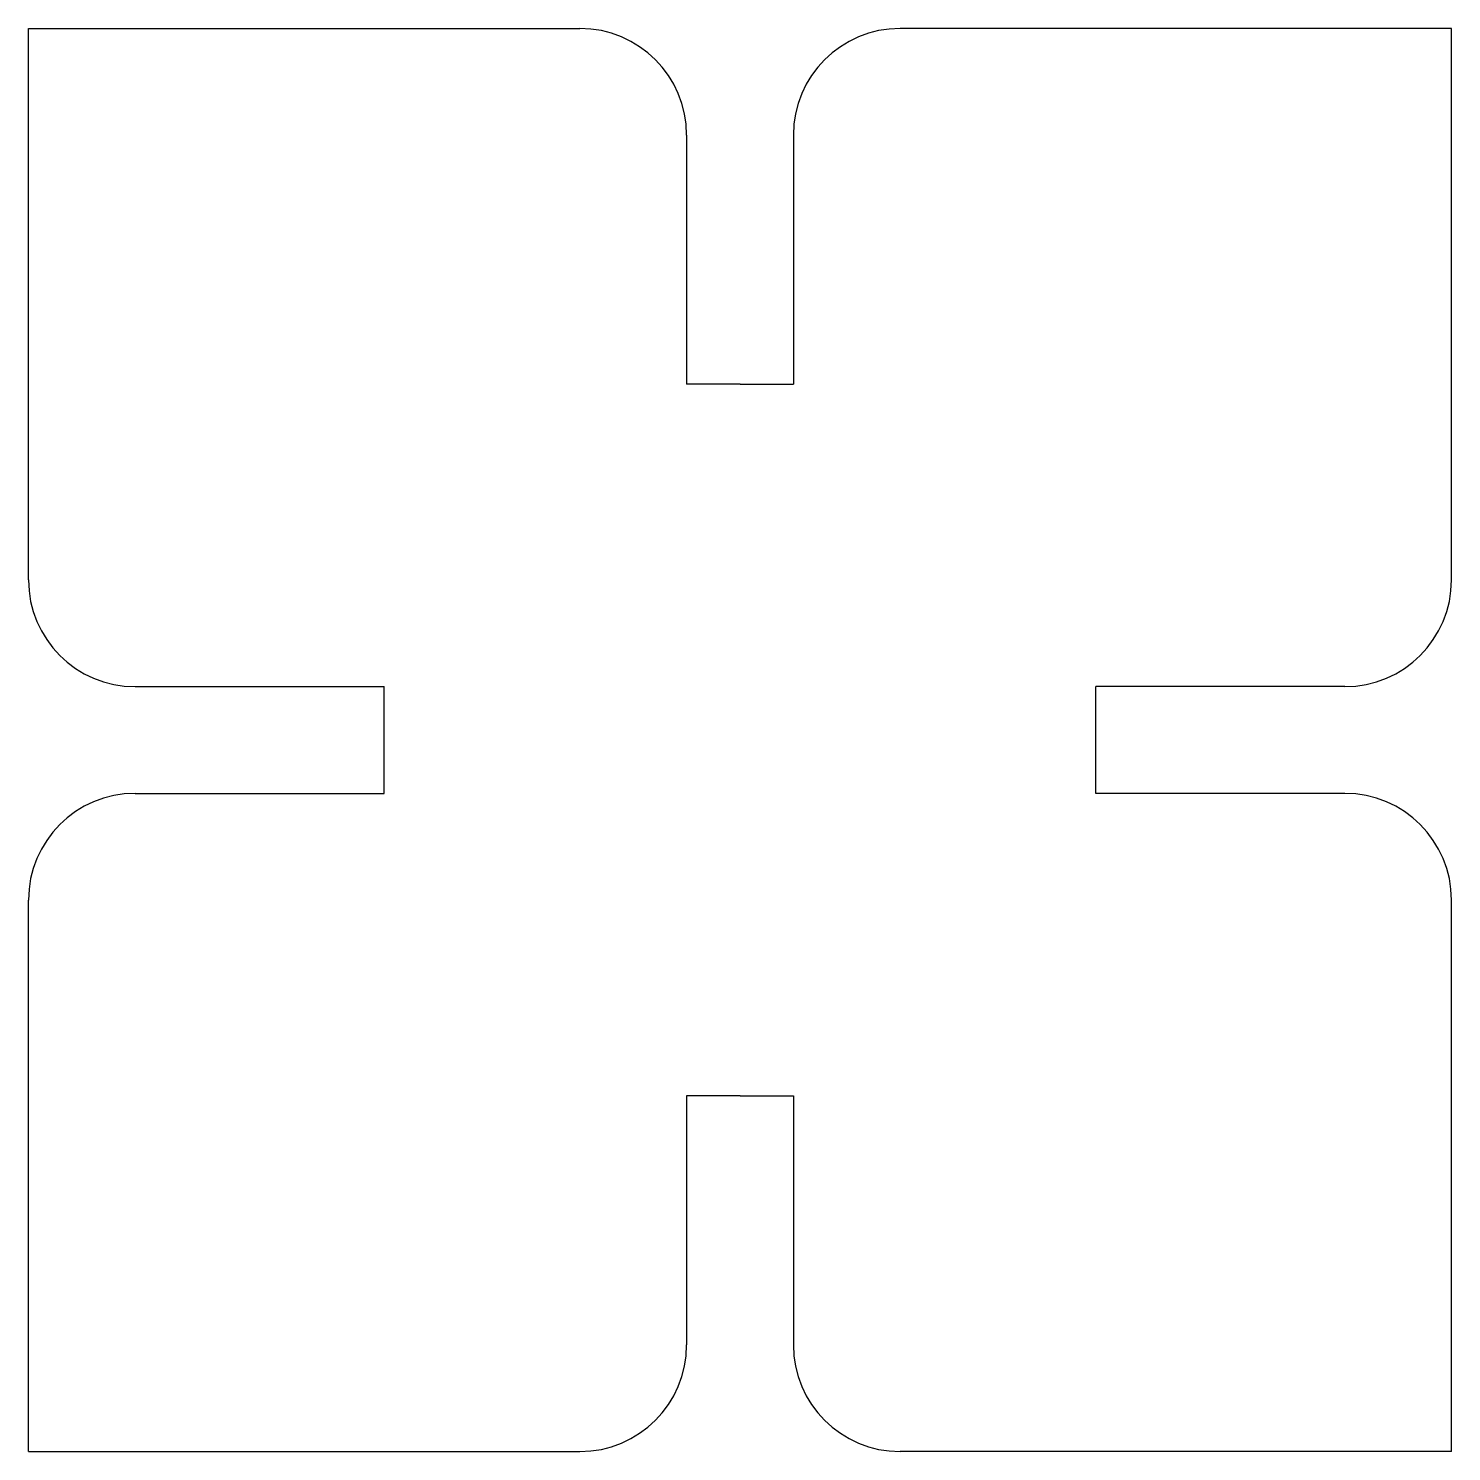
# Model space of a CAD drawing. Extents: x 0 to 40, y 0 to 40.
import ezdxf

# ---------------------------------------------------------------- set-up
doc = ezdxf.new("R2010")
doc.units = 0
doc.header["$MEASUREMENT"] = 0
doc.layers.add('MODELSKETCH_VISIBLE', color=7, linetype='CONTINUOUS')

msp = doc.modelspace()

# ---------------------------------------------------------------- linework, layer by layer
at = {"layer": 'MODELSKETCH_VISIBLE'}
for p, q in [((0, 24.5), (0, 40)), ((0, 40), (15.5, 40)), ((40, 40), (24.5, 40)), ((40, 24.5), (40, 40)), ((18.5, 37), (18.5, 30)), ((21.5, 37), (21.5, 30)), ((20, 30), (18.5, 30)), ((20, 30), (21.5, 30)), ((3, 21.5), (10, 21.5)), ((10, 18.5), (10, 21.5)), ((30, 18.5), (30, 21.5)), ((37, 21.5), (30, 21.5)), ((3, 18.5), (10, 18.5)), ((37, 18.5), (30, 18.5)), ((0, 0), (0, 15.5)), ((40, 0), (40, 15.5)), ((20, 10), (18.5, 10)), ((18.5, 10), (18.5, 3)), ((20, 10), (21.5, 10)), ((21.5, 10), (21.5, 3)), ((40, 0), (24.5, 0)), ((0, 0), (15.5, 0))]:
    msp.add_line(p, q, dxfattribs=at)
for centre, start, end in [((15.5, 37), 0, 90), ((24.5, 37), 90, 180), ((3, 24.5), 180, 270), ((37, 24.5), 270, 0), ((3, 15.5), 90, 180), ((37, 15.5), 0, 90), ((15.5, 3), 270, 0), ((24.5, 3), 180, 270)]:
    msp.add_arc(centre, 3, start, end, dxfattribs=at)

doc.saveas('drawing.dxf')
